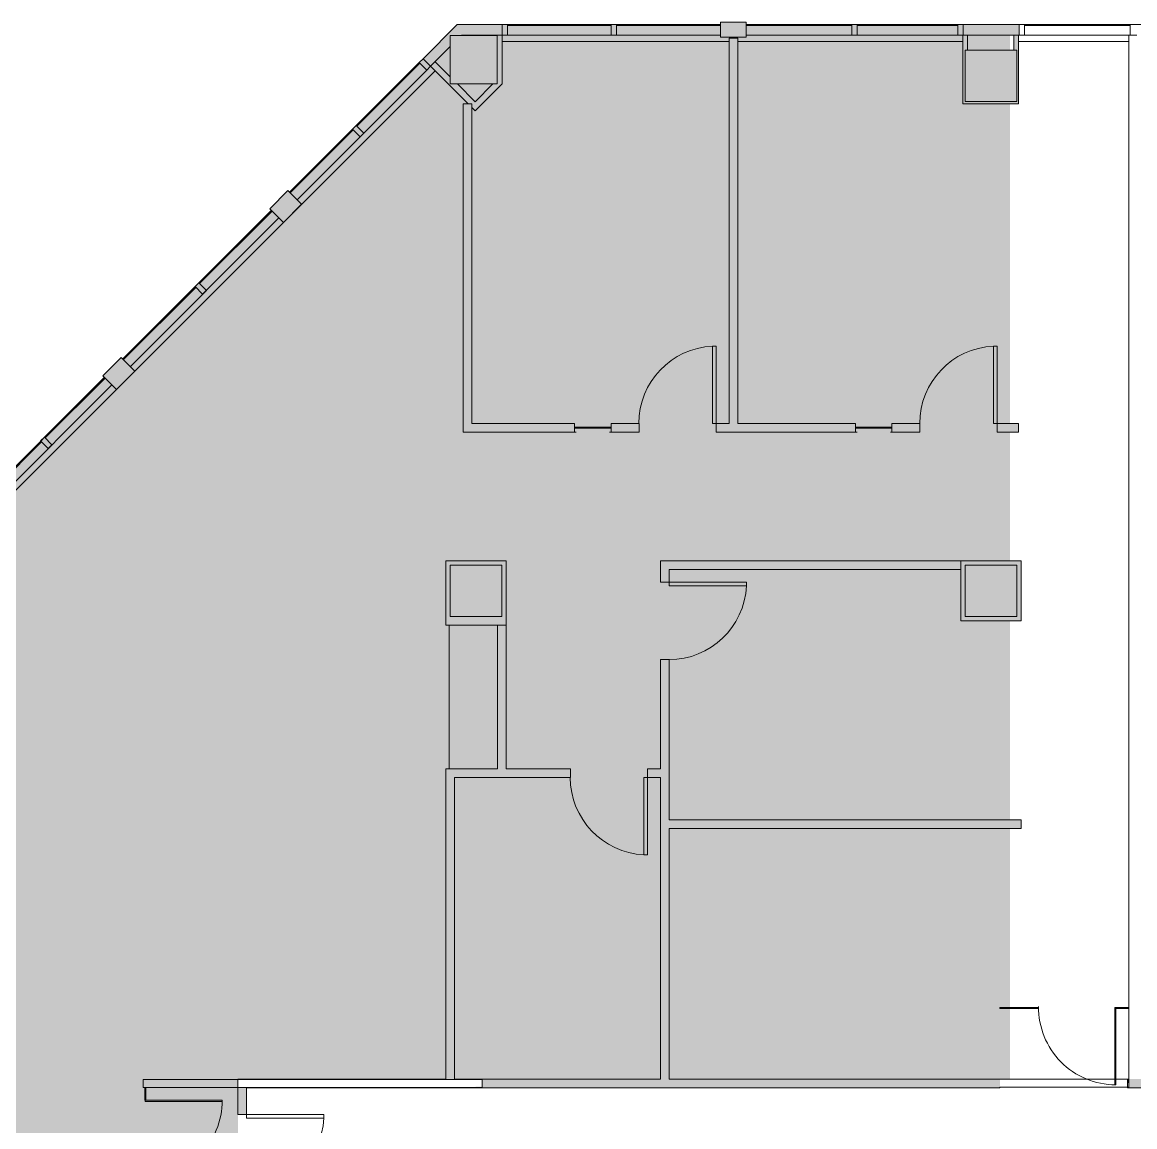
# Model space of a CAD drawing. Header units: inches. Extents: x 41 to 2820, y 110 to 1753.
# Drawn here: x 1072 to 1591, y 1238 to 1753 of the extents above; entities that cross this region are included whole.
import ezdxf

# ---------------------------------------------------------------- set-up
doc = ezdxf.new("R2010")
doc.units = ezdxf.units.IN
doc.header["$MEASUREMENT"] = 0
for name, color, linetype, lineweight in [('820 1st St NE_04_Clean_dwg', 8, 'Continuous', 9), ('A-DETL-GENF', 92, 'Continuous', 9), ('A-DOOR', 31, 'Continuous', 13), ('A-GLAZ', 151, 'Continuous', 13), ('A-GLAZ-CURT', 52, 'Continuous', 9), ('A-WALL', 113, 'Continuous', 13), ('A-WALL-PATT', 111, 'Continuous', 13), ('I-WALL', 2, 'Continuous', 13), ('IRF-COLUMN', 7, 'Continuous', 9), ('IRF-COLUMN-HATCH', 7, 'Continuous', 9), ('IRF-WALL-FULL-HT', 7, 'Continuous', 9), ('IRF-WALL-FULL-HT-HATCH', 7, 'Continuous', 9), ('IRF-WINDOW', 7, 'Continuous', 9), ('Q-CASE', 31, 'Continuous', 9), ('S-COLS', 52, 'Continuous', 13)]:
    doc.layers.add(name, color=color, linetype=linetype, lineweight=lineweight)

# ---------------------------------------------------------------- blocks, each defined once
blk = doc.blocks.new('Single-Flush - 36_ x 96_-2566536-New Construction - Partition Plan')
at = {"layer": 'A-DOOR', "color": 250, "lineweight": 20}
for p, q in [((16.25, -2), (16.25, -38.02)), ((18, -2), (16.25, -2)), ((18, -2), (18, -38.02)), ((18, -38.02), (16.25, -38.02))]:
    blk.add_line(p, q, dxfattribs=at)
at = {"layer": 'A-DOOR', "lineweight": 9}
blk.add_arc((18, -2), 36.07, 180, 267.2188, dxfattribs=at)
blk = doc.blocks.new('storefront - glass swinging - SNGL - GLASS - OFFICE DOORS-2458940-New Construction - Partition Plan')
at = {"layer": 'A-DETL-GENF'}
for p, q in [((18, 0.16), (17.5, 0.16)), ((17.5, 0.16), (17.5, -35.84)), ((18, 0.16), (18, -35.84))]:
    blk.add_line(p, q, dxfattribs=at)
blk.add_arc((18, 0.16), 36, 179.2042, 270, dxfattribs=at)
blk = doc.blocks.new('System Panel - Glazed-2411095-New Construction - Partition Plan')
at = {"layer": 'A-GLAZ-CURT', "color": 250, "lineweight": 20}
for p, q in [((3, 0.25), (-3, 0.25)), ((-3, 0.25), (-3, -0.25)), ((3, -0.25), (3, 0.25)), ((-3, -0.25), (3, -0.25))]:
    blk.add_line(p, q, dxfattribs=at)
blk = doc.blocks.new('System Panel - Glazed-2674102-New Construction - Partition Plan')
at = {"layer": 'A-GLAZ-CURT', "color": 250, "lineweight": 20}
for p, q in [((9, 0.25), (-9, 0.25)), ((-9, 0.25), (-9, -0.25)), ((9, -0.25), (9, 0.25)), ((-9, -0.25), (9, -0.25))]:
    blk.add_line(p, q, dxfattribs=at)
blk = doc.blocks.new('System Panel - Glazed-2610266-New Construction - Partition Plan')
at = {"layer": 'A-GLAZ-CURT', "color": 250, "lineweight": 20}
for p, q in [((3, 0.25), (-3, 0.25)), ((-3, 0.25), (-3, -0.25)), ((3, -0.25), (3, 0.25)), ((-3, -0.25), (3, -0.25))]:
    blk.add_line(p, q, dxfattribs=at)
blk = doc.blocks.new('storefront - glass swinging - SNGL - GLASS - OFFICE DOORS-2610267-New Construction - Partition Plan')
at = {"layer": 'A-DETL-GENF'}
for p, q in [((18, 0.16), (17.5, 0.16)), ((17.5, 0.16), (17.5, -35.84)), ((18, 0.16), (18, -35.84))]:
    blk.add_line(p, q, dxfattribs=at)
blk.add_arc((18, 0.16), 36, 179.2042, 270, dxfattribs=at)
blk = doc.blocks.new('Single-Flush - 36_ x 96_-2566598-New Construction - Partition Plan')
at = {"layer": 'A-DOOR', "color": 250, "lineweight": 20}
for p, q in [((16.25, 2), (16.25, 38.02)), ((18, 38.02), (16.25, 38.02)), ((18, 2), (18, 38.02)), ((18, 2), (16.25, 2))]:
    blk.add_line(p, q, dxfattribs=at)
at = {"layer": 'A-DOOR', "lineweight": 9}
blk.add_arc((18, 2), 36.07, 92.7812, 180, dxfattribs=at)
blk = doc.blocks.new('Fixed Glass at Centerline of Wall - Instance-2575469-New Construction - Partition Plan')
at = {"layer": 'A-GLAZ'}
blk.add_hatch(color=8, dxfattribs=at).paths.add_polyline_path([(7, -0.25), (7, 0.25), (-10, 0.25), (-10, -0.25)], flags=0)
at = {"layer": 'A-GLAZ', "color": 250, "lineweight": 20}
for p, q in [((-10, 0.25), (7, 0.25)), ((7, -0.25), (-10, -0.25)), ((-10, -2), (-9.25, -2)), ((7, -2), (6.25, -2))]:
    blk.add_line(p, q, dxfattribs=at)
blk = doc.blocks.new('Counter Top _No Backsplash_ - Standard Counter Top-2576661-New Construction - Partition Plan')
at = {"layer": 'Q-CASE', "lineweight": 13}
for q in [(-47.26, 0), (19.74, -22.47)]:
    blk.add_line((19.74, 0), q, dxfattribs=at)
blk = doc.blocks.new('Concrete-Square-Column - 24 x 24-2599265-New Construction - Partition Plan')
at = {"layer": 'S-COLS', "lineweight": 9}
blk.add_hatch(color=55, dxfattribs=at).paths.add_polyline_path([(12, -12), (12, 12), (-12, 12), (-12, -12)], flags=0)
at = {"layer": 'S-COLS', "color": 250, "lineweight": 20}
for p, q in [((12, 12), (-12, 12)), ((-12, 12), (-12, -12)), ((12, -12), (12, 12)), ((-12, -12), (12, -12))]:
    blk.add_line(p, q, dxfattribs=at)
blk = doc.blocks.new('820 1st St NE_04_Clean_dwg-2391440-New Construction - Partition Plan')
at = {"layer": 'IRF-COLUMN-HATCH'}
blk.add_hatch(color=256, dxfattribs=at).paths.add_polyline_path([(-117.59, 1724.32), (-105.69, 1724.35), (-105.69, 1746.92), (-127.59, 1746.92), (-127.59, 1724.32), (-121.48, 1724.32)], flags=0)
at = {"layer": 'IRF-WALL-FULL-HT-HATCH'}
for points in [[(6.39, 1746.07), (10.39, 1746.07), (10.39, 1753.07), (-1.61, 1753.07), (-1.61, 1746.07), (2.39, 1746.07)], [(-136.75, 1732.56), (-127.59, 1741.72), (-127.59, 1746.92), (-122.39, 1746.92), (-122.24, 1747.07), (-103.44, 1747.07), (-103.44, 1752.07), (-124.31, 1752.07), (-140.28, 1736.09), (-138.87, 1734.68)], [(111.44, 1747.07), (137.53, 1747.07), (137.53, 1752.07), (111.44, 1752.07)], [(-115.99, 1711.8), (-103.44, 1724.35), (-103.44, 1747.07), (-122.24, 1747.07), (-122.39, 1746.92), (-105.69, 1746.92), (-105.69, 1724.32), (-107.74, 1724.29), (-115.99, 1716.04), (-124.31, 1724.32), (-127.59, 1724.32), (-127.59, 1727.64), (-134.63, 1734.68), (-136.75, 1732.56), (-119.26, 1715.07), (-117.59, 1715.07), (-117.59, 1713.4), (-116.43, 1712.16)], [(111.27, 1715.07), (137.27, 1715.07), (137.27, 1747.07), (135.02, 1747.07), (135.02, 1740.07), (136.41, 1740.07), (136.41, 1716.07), (112.41, 1716.07), (112.41, 1740.07), (113.52, 1740.07), (113.52, 1747.07), (111.27, 1747.07), (111.27, 1716.57)], [(-205.35, 1659.72), (-196.86, 1668.2), (-203.22, 1674.57), (-211.71, 1666.08), (-211, 1665.38)], [(-283.13, 1581.94), (-274.64, 1590.42), (-281.01, 1596.79), (-289.49, 1588.3), (-288.78, 1587.59)]]:
    blk.add_hatch(color=256, dxfattribs=at).paths.add_polyline_path(points, flags=0)
h = blk.add_hatch(color=256, dxfattribs=at)
h.paths.add_polyline_path([(-129.59, 1472.07), (-101.59, 1472.07), (-101.59, 1502.07), (-129.59, 1502.07), (-129.59, 1476.07)], flags=0)
h.paths.add_polyline_path([(-124.31, 1476.07), (-127.59, 1476.07), (-127.59, 1500.07), (-103.59, 1500.07), (-103.59, 1476.07), (-121.48, 1476.07)], flags=0)
h = blk.add_hatch(color=256, dxfattribs=at)
h.paths.add_polyline_path([(110.41, 1474.07), (138.41, 1474.07), (138.41, 1502.07), (110.41, 1502.07), (110.41, 1476.07)], flags=0)
h.paths.add_polyline_path([(136.41, 1476.07), (112.41, 1476.07), (112.41, 1500.07), (136.41, 1500.07), (136.41, 1483.42)], flags=0)
at = {"layer": 'IRF-COLUMN', "flags": 128}
blk.add_lwpolyline([(-127.59, 1724.32), (-105.69, 1724.32), (-105.69, 1746.92), (-127.59, 1746.92)], close=True, dxfattribs=at)
at = {"layer": 'IRF-WALL-FULL-HT'}
for p, q in [((2.39, 1746.07), (6.39, 1746.07)), ((113.52, 1740.07), (113.52, 1747.07)), ((-136.75, 1732.56), (-127.59, 1741.72)), ((-127.59, 1727.64), (-134.63, 1734.68)), ((-101.59, 1472.07), (-101.59, 1502.07)), ((138.41, 1502.07), (110.41, 1502.07))]:
    blk.add_line(p, q, dxfattribs=at)
at = {"layer": 'IRF-WALL-FULL-HT', "flags": 128}
for points in [[(-1.61, 1746.07), (10.39, 1746.07), (10.39, 1753.07), (-1.61, 1753.07)], [(-196.86, 1668.2), (-203.22, 1674.57), (-211.71, 1666.08), (-205.35, 1659.72)], [(-274.64, 1590.42), (-281.01, 1596.79), (-289.49, 1588.3), (-283.13, 1581.94)]]:
    blk.add_lwpolyline(points, close=True, dxfattribs=at)
for points in [[(-103.44, 1752.07), (-124.31, 1752.07), (-140.28, 1736.09), (-119.26, 1715.07)], [(-117.59, 1713.4), (-115.99, 1711.8), (-103.44, 1724.35), (-103.44, 1752.07)], [(135.02, 1740.07), (135.02, 1747.07), (137.27, 1747.07), (137.53, 1747.07), (137.53, 1752.07), (111.44, 1752.07), (111.44, 1747.07)], [(-103.44, 1747.07), (-122.24, 1747.07), (-122.39, 1746.92)], [(135.02, 1747.07), (111.27, 1747.07), (111.27, 1715.07), (137.27, 1715.07), (137.27, 1747.07)], [(-107.72, 1724.32), (-115.99, 1716.04), (-124.26, 1724.32)], [(-101.59, 1502.07), (-129.59, 1502.07), (-129.59, 1472.07), (-128.06, 1472.07)], [(110.41, 1498.07), (110.41, 1474.07), (138.41, 1474.07), (138.41, 1502.07)]]:
    blk.add_lwpolyline(points, dxfattribs=at)
at = {"layer": 'IRF-WINDOW'}
for p, q in [((-100.94, 1751.57), (-52.53, 1751.57)), ((-1.61, 1752.07), (-50.03, 1752.07)), ((-50.03, 1751.57), (-1.61, 1751.57)), ((59.58, 1752.07), (10.39, 1752.07)), ((10.39, 1751.57), (59.58, 1751.57)), ((62.08, 1751.57), (108.94, 1751.57)), ((140.03, 1751.57), (189.28, 1751.57)), ((2.39, 1744.07), (-103.44, 1744.07)), ((-1.61, 1747.07), (-50.03, 1747.07)), ((111.27, 1744.07), (6.39, 1744.07)), ((137.27, 1744.07), (188.59, 1744.07)), ((140.03, 1747.07), (188.59, 1747.07)), ((-171.05, 1704.62), (-141.7, 1733.97)), ((-352.42, 1512.64), (-134.63, 1730.44)), ((-202.16, 1673.51), (-172.81, 1702.86)), ((-280.3, 1596.08), (-211, 1665.38)), ((-244.41, 1631.26), (-210.65, 1665.02)), ((-276.76, 1592.54), (-207.47, 1661.84)), ((-279.94, 1595.73), (-246.18, 1629.49)), ((-316.36, 1559.31), (-288.43, 1587.24)), ((-342.88, 1526.43), (-285.25, 1584.06)), ((-346.06, 1529.61), (-318.13, 1557.54))]:
    blk.add_line(p, q, dxfattribs=at)
at = {"layer": 'IRF-WINDOW', "flags": 128}
for points in [[(-100.94, 1752.07), (-103.44, 1752.07), (-103.44, 1747.07), (-100.94, 1747.07), (-52.53, 1747.07), (-50.03, 1747.07), (-50.03, 1752.07), (-52.53, 1752.07), (-52.53, 1747.07)], [(-52.53, 1752.07), (-100.94, 1752.07), (-100.94, 1747.07)], [(62.08, 1752.07), (59.58, 1752.07), (59.58, 1747.07), (10.39, 1747.07)], [(108.94, 1747.07), (111.44, 1747.07), (111.44, 1752.07), (108.94, 1752.07), (108.94, 1747.07), (62.08, 1747.07), (59.58, 1747.07)], [(108.94, 1752.07), (62.08, 1752.07), (62.08, 1747.07)], [(140.03, 1752.07), (137.53, 1752.07), (137.53, 1747.07), (140.03, 1747.07), (140.03, 1752.07), (189.28, 1752.07)], [(189.28, 1747.07), (189.28, 1752.07), (191.78, 1752.07), (245.78, 1752.07), (297.19, 1752.07)], [(-138.52, 1730.79), (-136.75, 1732.56), (-140.28, 1736.09), (-142.05, 1734.33), (-202.52, 1673.86)], [(-198.98, 1670.33), (-138.52, 1730.79), (-142.05, 1734.33)], [(-346.41, 1529.97), (-348.18, 1528.2), (-344.65, 1524.66), (-342.88, 1526.43), (-346.41, 1529.97), (-288.78, 1587.59)]]:
    blk.add_lwpolyline(points, dxfattribs=at)
for points in [[(-171.4, 1704.98), (-173.17, 1703.21), (-169.63, 1699.67), (-167.87, 1701.44)], [(-244.77, 1631.61), (-246.53, 1629.84), (-243, 1626.31), (-241.23, 1628.08)], [(-316.71, 1559.66), (-318.48, 1557.9), (-314.95, 1554.36), (-313.18, 1556.13)]]:
    blk.add_lwpolyline(points, close=True, dxfattribs=at)

msp = doc.modelspace()

# ---------------------------------------------------------------- hatches: boundary and pattern name
at = {"layer": 'A-DETL-GENF'}
h = msp.add_hatch(color=9, dxfattribs=at)
h.paths.add_polyline_path([(1003.29, 111.26), (1030.62, 111.26), (1030.62, 149.72), (1041.75, 149.72), (1041.75, 514.07), (1027.75, 514.07), (1027.75, 546.01), (1041.75, 546.01), (1041.75, 695.99), (1329.75, 695.99), (1329.75, 756.49), (1208.75, 756.49), (1208.75, 764.49), (1184.75, 764.49), (1184.75, 756.49), (1166.3, 756.49), (1166.3, 776.24), (1199.8, 776.24), (1199.8, 865.24), (1172.8, 865.24), (1172.8, 1018.19), (1057.75, 1018.19), (1057.75, 994.07), (1029.75, 994.07), (1029.75, 1018.19), (817.75, 1018.19), (817.75, 994.07), (793.62, 994.07), (793.62, 782.07), (817.75, 782.07), (817.75, 754.07), (336.5, 754.07), (336.5, 755.32), (304.75, 755.32), (304.75, 755.07), (300.02, 755.07), (300.02, 540.51), (327.23, 540.51), (342.96, 524.78), (316.75, 498.57), (314.7, 500.62), (314.7, 458.62), (501.2, 272.12), (538.2, 272.12), (534.92, 275.4), (563.63, 304.11), (577.51, 290.23), (577.51, 258.66), (551.66, 258.66), (551.8, 258.52), (790.78, 258.52), (790.78, 300.82), (817, 300.82), (817, 259.53), (806.39, 248.93), (944.06, 111.26), (1000.65, 111.26)], flags=0)
h.paths.add_polyline_path([(806.39, 256), (812, 261.6), (812, 276.07), (795.78, 276.07), (795.78, 263.52), (798.87, 263.52), (804.26, 258.13)], flags=0)
h.paths.add_polyline_path([(551.75, 265.64), (551.75, 285.15), (541.99, 275.4), (550.93, 266.46)], flags=0)
h.paths.add_polyline_path([(563.63, 286.82), (573.85, 286.82), (563.63, 297.04), (553.41, 286.82), (555.65, 286.82)], flags=0)
h.paths.add_polyline_path([(316.75, 505.64), (327.17, 516.07), (306.32, 516.07), (314.98, 507.41)], flags=0)
h.paths.add_polyline_path([(577.51, 514.07), (549.75, 514.07), (549.75, 542.07), (577.75, 542.07), (577.75, 514.07)], flags=0)
h.paths.add_polyline_path([(796.8, 516.07), (787.75, 516.07), (787.75, 546.07), (851.75, 546.07), (851.75, 516.07), (814.75, 516.07)], flags=0)
h.paths.add_polyline_path([(327.75, 516.64), (335.89, 524.78), (327.75, 532.92), (327.75, 522.05)], flags=0)
h.paths.add_polyline_path([(831.56, 519.07), (848.75, 519.07), (848.75, 543.07), (790.75, 543.07), (790.75, 519.07), (794.53, 519.07), (794.53, 540.07), (815.75, 540.07), (815.75, 519.07), (824.75, 519.07)], flags=0)
h.paths.add_polyline_path([(1029.75, 754.07), (1029.75, 782.07), (1057.75, 782.07), (1057.75, 754.07), (1031.75, 754.07)], flags=0)
h.paths.add_polyline_path([(2087.15, 755.49), (2099.75, 755.49), (2099.75, 764.49), (2075.75, 764.49), (2075.75, 755.49), (2085.82, 755.49)], flags=0)
h.paths.add_polyline_path([(2057.75, 755.49), (2057.75, 763.49), (2071.75, 763.49), (2071.75, 768.49), (2104.75, 768.49), (2104.75, 965.49), (2019.75, 965.49), (2019.75, 763.49), (2021.75, 763.49), (2021.75, 755.49)], flags=0)
h.paths.add_polyline_path([(1993.5, 755.49), (2005.75, 755.49), (2005.75, 760.49), (2011.75, 760.49), (2011.75, 947.23), (1991.75, 947.23), (1991.75, 971.23), (2011.75, 971.23), (2011.75, 1012.49), (1821.75, 1012.49), (1821.75, 816.07), (1963.75, 816.07), (1963.75, 760.49), (1969.75, 760.49), (1969.75, 755.49), (1989.75, 755.49)], flags=0)
h.paths.add_polyline_path([(1895.75, 755.49), (1895.75, 760.49), (1958.75, 760.49), (1958.75, 811.07), (1821.75, 811.07), (1821.75, 760.49), (1859.75, 760.49), (1859.75, 755.49)], flags=0)
h.paths.add_polyline_path([(1431.8, 756.49), (1431.8, 762.49), (1434.8, 762.49), (1434.8, 780.49), (1463, 780.49), (1463, 874.6), (1374.8, 874.6), (1374.8, 898.6), (1346.8, 898.6), (1346.8, 924.6), (1230.8, 924.6), (1230.8, 892.6), (1214.75, 892.6), (1214.75, 783.49), (1253.75, 783.49), (1253.75, 775.49), (1379.75, 775.49), (1379.75, 837.07), (1385.75, 837.07), (1385.75, 762.49), (1395.8, 762.49), (1395.8, 756.49)], flags=0)
h.paths.add_polyline_path([(1440.8, 756.49), (1463, 756.49), (1463, 774.49), (1440.8, 774.49), (1440.8, 762.49)], flags=0)
h.paths.add_polyline_path([(311.75, 757.57), (311.75, 778.92), (304.75, 778.92), (304.75, 757.57)], flags=0)
h.paths.add_polyline_path([(577.75, 757.82), (789.75, 757.82), (789.75, 782.07), (789.87, 782.07), (789.87, 926.07), (553.75, 926.07), (553.75, 920.07), (549.75, 920.07), (549.75, 936.07), (553.75, 936.07), (553.75, 930.07), (789.87, 930.07), (789.87, 994.07), (789.75, 994.07), (789.75, 1018.07), (577.75, 1018.07), (577.75, 994.07), (553.75, 994.07), (553.75, 972.07), (549.75, 972.07), (549.75, 1184.49), (573.75, 1184.49), (573.75, 1190.49), (577.75, 1190.49), (577.75, 1184.49), (597.75, 1184.49), (597.75, 1182.74), (614.75, 1182.74), (614.75, 1184.49), (627.75, 1184.49), (627.75, 1180.49), (614.75, 1180.49), (614.75, 1182.24), (597.75, 1182.24), (597.75, 1180.49), (553.75, 1180.49), (553.75, 1022.07), (669.75, 1022.07), (669.75, 1180.49), (663.75, 1180.49), (663.75, 1184.49), (679.75, 1184.49), (679.75, 1180.49), (673.75, 1180.49), (673.75, 1022.07), (789.75, 1022.07), (789.75, 1180.49), (745.75, 1180.49), (745.75, 1182.24), (728.75, 1182.24), (728.75, 1180.49), (715.75, 1180.49), (715.75, 1184.49), (728.75, 1184.49), (728.75, 1182.74), (745.75, 1182.74), (745.75, 1184.49), (799.75, 1184.49), (799.75, 1180.49), (793.75, 1180.49), (793.75, 1022.07), (817.75, 1022.07), (817.75, 1021.94), (921.75, 1021.94), (921.75, 1180.49), (865.75, 1180.49), (865.75, 1182.24), (848.75, 1182.24), (848.75, 1180.49), (835.75, 1180.49), (835.75, 1184.49), (848.75, 1184.49), (848.75, 1182.74), (865.75, 1182.74), (865.75, 1184.49), (981.75, 1184.49), (981.75, 1182.74), (998.75, 1182.74), (998.75, 1184.49), (1011.75, 1184.49), (1011.75, 1180.49), (998.75, 1180.49), (998.75, 1182.24), (981.75, 1182.24), (981.75, 1180.49), (925.75, 1180.49), (925.75, 1021.94), (1029.75, 1021.94), (1029.75, 1022.07), (1053.75, 1022.07), (1053.75, 1180.49), (1047.75, 1180.49), (1047.75, 1184.49), (1063.75, 1184.49), (1063.75, 1180.49), (1057.75, 1180.49), (1057.75, 1021.94), (1172.8, 1021.94), (1172.8, 1180.49), (1129.75, 1180.49), (1129.75, 1182.24), (1112.75, 1182.24), (1112.75, 1180.49), (1099.75, 1180.49), (1099.75, 1184.49), (1112.75, 1184.49), (1112.75, 1182.74), (1129.75, 1182.74), (1129.75, 1184.49), (1172.8, 1184.49), (1172.83, 1260.49), (1269.75, 1260.49), (1269.75, 1405.07), (1293.75, 1405.07), (1293.75, 1472.07), (1269.75, 1472.07), (1269.75, 1502.07), (1297.75, 1502.07), (1297.75, 1405.07), (1327.75, 1405.07), (1327.75, 1401.07), (1273.75, 1401.07), (1273.75, 1260.49), (1369.75, 1260.49), (1369.75, 1401.07), (1363.75, 1401.07), (1363.75, 1405.07), (1369.75, 1405.07), (1369.75, 1456.07), (1373.75, 1456.07), (1373.75, 1381.28), (1532.6, 1381.28), (1532.6, 1474.07), (1509.75, 1474.07), (1509.75, 1498.07), (1373.75, 1498.07), (1373.75, 1492.07), (1369.75, 1492.07), (1369.75, 1502.07), (1532.6, 1502.07), (1532.6, 1562.07), (1526.6, 1562.07), (1526.6, 1566.07), (1532.6, 1566.07), (1532.6, 1715.07), (1510.6, 1715.07), (1510.6, 1747.07), (1510.77, 1747.07), (1510.77, 1752.07), (1409.72, 1752.07), (1409.72, 1746.07), (1397.72, 1746.07), (1397.72, 1752.07), (1295.89, 1752.07), (1295.86, 1724.32), (1283.35, 1711.8), (1282.91, 1712.16), (1281.75, 1713.4), (1281.75, 1566.07), (1329.72, 1566.07), (1329.72, 1564.32), (1346.72, 1564.32), (1346.72, 1566.07), (1359.72, 1566.07), (1359.72, 1562.07), (1346.72, 1562.07), (1346.72, 1563.82), (1329.72, 1563.82), (1329.72, 1562.07), (1277.75, 1562.07), (1277.75, 1715.07), (1280.08, 1715.07), (1259.05, 1736.09), (1196.82, 1673.86), (1202.48, 1668.2), (1193.99, 1659.72), (1188.33, 1665.38), (1119.04, 1596.08), (1124.69, 1590.42), (1116.21, 1581.94), (1110.55, 1587.59), (1051.16, 1528.2), (1054.69, 1524.66), (1044.79, 1514.76), (1062.8, 1496.75), (1062.8, 1473.07), (1029.77, 1473.07), (1029.77, 1260.49), (1057.75, 1260.49), (1057.75, 1232.49), (1025.77, 1232.49), (1025.77, 1311.07), (988.75, 1311.07), (988.75, 1312.82), (971.75, 1312.82), (971.75, 1311.07), (958.75, 1311.07), (958.75, 1315.07), (971.75, 1315.07), (971.75, 1313.32), (988.75, 1313.32), (988.75, 1315.07), (1025.77, 1315.07), (1025.77, 1507.07), (1012.75, 1507.07), (1012.75, 1511.57), (920.75, 1511.57), (920.75, 1504.07), (916.75, 1504.07), (916.75, 1315.07), (922.75, 1315.07), (922.75, 1311.07), (877.6, 1311.07), (877.6, 1312.82), (860.6, 1312.82), (860.6, 1311.07), (847.6, 1311.07), (847.6, 1315.07), (860.6, 1315.07), (860.6, 1313.32), (877.6, 1313.32), (877.6, 1315.07), (912.75, 1315.07), (912.75, 1504.07), (908.75, 1504.07), (908.75, 1511.57), (816.75, 1511.57), (816.75, 1507.07), (816.6, 1507.07), (816.6, 1475.07), (805.6, 1475.07), (805.6, 1315.07), (811.6, 1315.07), (811.6, 1311.07), (795.6, 1311.07), (795.6, 1315.07), (801.6, 1315.07), (801.6, 1475.07), (790.6, 1475.07), (790.6, 1507.07), (790.66, 1507.07), (790.66, 1511.57), (689.7, 1511.57), (689.7, 1504.07), (686, 1504.07), (686, 1315.07), (729.6, 1315.07), (729.6, 1313.32), (746.6, 1313.32), (746.6, 1315.07), (759.6, 1315.07), (759.6, 1311.07), (746.6, 1311.07), (746.6, 1312.82), (729.6, 1312.82), (729.6, 1311.07), (676, 1311.07), (676, 1315.07), (682, 1315.07), (682, 1504.07), (677.7, 1504.07), (677.7, 1511.57), (577.39, 1511.57), (577.39, 1482.07), (551.96, 1482.07), (551.96, 1315.07), (610, 1315.07), (610, 1313.32), (627, 1313.32), (627, 1315.07), (640, 1315.07), (640, 1311.07), (627, 1311.07), (627, 1312.82), (610, 1312.82), (610, 1311.07), (577.75, 1311.07), (577.75, 1226.49), (573.75, 1226.49), (573.75, 1234.07), (549.75, 1234.07), (549.75, 1258.07), (541.96, 1258.07), (541.96, 1262.07), (547.96, 1262.07), (547.96, 1482.07), (535.92, 1494.1), (468.04, 1426.22), (473.88, 1420.38), (465.39, 1411.9), (459.56, 1417.73), (392.38, 1350.56), (398.22, 1344.72), (389.73, 1336.24), (383.9, 1342.07), (316.72, 1274.9), (320.26, 1271.36), (321.01, 1272.12), (331.06, 1262.07), (505.96, 1262.07), (505.96, 1258.07), (489.75, 1258.07), (489.75, 1202.12), (488, 1202.12), (488, 1185.12), (489.75, 1185.12), (489.75, 1172.12), (485.75, 1172.12), (485.75, 1185.12), (487.5, 1185.12), (487.5, 1202.12), (485.75, 1202.12), (485.75, 1258.07), (333.75, 1258.07), (333.75, 1235.07), (300.02, 1235.07), (300.02, 1134.3), (307.75, 1134.3), (307.75, 1130.12), (485.75, 1130.12), (485.75, 1136.12), (489.75, 1136.12), (489.75, 1082.12), (488, 1082.12), (488, 1065.12), (489.75, 1065.12), (489.75, 1052.07), (485.75, 1052.07), (485.75, 1065.12), (487.5, 1065.12), (487.5, 1082.12), (485.75, 1082.12), (485.75, 1126.12), (307.75, 1126.12), (307.75, 1122.3), (300.02, 1122.3), (300.02, 1021.17), (337.25, 1021.17), (337.25, 1010.07), (485.75, 1010.07), (485.75, 1016.07), (489.75, 1016.07), (489.75, 1000.07), (485.75, 1000.07), (485.75, 1006.07), (337.25, 1006.07), (337.25, 995.07), (300.02, 995.07), (300.02, 890.12), (485.75, 890.12), (485.75, 934.12), (487.5, 934.12), (487.5, 951.12), (485.75, 951.12), (485.75, 964.07), (489.75, 964.07), (489.75, 951.12), (488, 951.12), (488, 934.12), (489.75, 934.12), (489.75, 880.12), (485.75, 880.12), (485.75, 886.12), (300.02, 886.12), (300.02, 781.17), (337.25, 781.17), (337.25, 757.82), (485.75, 757.82), (485.75, 814.12), (487.5, 814.12), (487.5, 831.12), (485.75, 831.12), (485.75, 844.12), (489.75, 844.12), (489.75, 831.12), (488, 831.12), (488, 814.12), (489.75, 814.12), (489.75, 798.07), (507.75, 798.07), (507.75, 794.07), (489.75, 794.07), (489.75, 757.82), (549.75, 757.82), (549.75, 794.07), (543.75, 794.07), (543.75, 798.07), (549.75, 798.07), (549.75, 854.07), (551.5, 854.07), (551.5, 871.07), (549.75, 871.07), (549.75, 884.07), (553.75, 884.07), (553.75, 871.07), (552, 871.07), (552, 854.07), (553.75, 854.07), (553.75, 782.07), (577.75, 782.07), (577.75, 780.07)], flags=0)
h.paths.add_polyline_path([(1170.3, 761.49), (1180.75, 761.49), (1180.75, 768.49), (1208.75, 768.49), (1208.75, 865.24), (1203.8, 865.24), (1203.8, 772.24), (1170.3, 772.24), (1170.3, 762.49)], flags=0)
h.paths.add_polyline_path([(1277.85, 762.49), (1379.75, 762.49), (1379.75, 769.49), (1247.75, 769.49), (1247.75, 777.49), (1214.75, 777.49), (1214.75, 762.49), (1253.75, 762.49)], flags=0)
h.paths.add_polyline_path([(1471, 763.49), (1562.75, 763.49), (1562.75, 794.07), (1570.75, 794.07), (1570.75, 846.07), (1562.75, 846.07), (1562.75, 868.07), (1471, 868.07)], flags=0)
h.paths.add_polyline_path([(1722.75, 763.49), (1813.75, 763.49), (1813.75, 868.07), (1722.75, 868.07), (1722.75, 846.07), (1714.75, 846.07), (1714.75, 794.07), (1722.75, 794.07)], flags=0)
h.paths.add_polyline_path([(1208.75, 871.24), (1208.75, 898.6), (1224.8, 898.6), (1224.8, 903.6), (1178.8, 903.6), (1178.8, 871.24)], flags=0)
h.paths.add_polyline_path([(1813.75, 876.07), (1813.75, 971.99), (1722.75, 971.99), (1722.75, 947.36), (1714.75, 947.36), (1714.75, 895.36), (1722.75, 895.36), (1722.75, 876.07)], flags=0)
h.paths.add_polyline_path([(1474, 876.07), (1562.75, 876.07), (1562.75, 895.36), (1570.75, 895.36), (1570.75, 947.36), (1562.75, 947.36), (1562.75, 974.07), (1474, 974.07), (1474, 880.6)], flags=0)
h.paths.add_polyline_path([(1397.72, 880.6), (1466, 880.6), (1466, 1130.49), (1319, 1130.49), (1319, 1190.49), (1315.9, 1190.49), (1315.9, 1196.49), (1279.9, 1196.49), (1279.9, 1190.49), (1276.8, 1190.49), (1276.8, 940.6), (1380.8, 940.6), (1380.8, 880.6), (1395.8, 880.6)], flags=0)
h.paths.add_polyline_path([(1374.8, 904.6), (1374.8, 934.6), (1230.8, 934.6), (1230.8, 930.6), (1352.8, 930.6), (1352.8, 904.6), (1372.75, 904.6)], flags=0)
h.paths.add_polyline_path([(1180.8, 911.6), (1224.8, 911.6), (1224.8, 940.6), (1268.8, 940.6), (1268.8, 978.07), (1178.8, 978.07), (1178.8, 911.6)], flags=0)
h.paths.add_polyline_path([(2016.75, 973.49), (2106.75, 973.49), (2106.75, 1051.49), (2058.75, 1051.49), (2058.75, 1012.49), (2016.75, 1012.49)], flags=0)
h.paths.add_polyline_path([(1722.75, 979.99), (1813.75, 979.99), (1813.75, 1080.07), (1722.75, 1080.07), (1722.75, 1055.36), (1714.75, 1055.36), (1714.75, 1003.36), (1722.75, 1003.36)], flags=0)
h.paths.add_polyline_path([(1474, 982.07), (1562.75, 982.07), (1562.75, 1003.36), (1570.75, 1003.36), (1570.75, 1055.36), (1562.75, 1055.36), (1562.75, 1080.07), (1474, 1080.07), (1474, 1019.87)], flags=0)
h.paths.add_polyline_path([(1180.8, 986.07), (1268.8, 986.07), (1268.8, 1190.49), (1265.8, 1190.49), (1265.8, 1196.49), (1229.8, 1196.49), (1229.8, 1190.49), (1207.8, 1190.49), (1207.8, 1184.49), (1188.3, 1184.49), (1188.3, 1150.99), (1180.8, 1150.99), (1180.8, 1017.93)], flags=0)
h.paths.add_polyline_path([(311.75, 1000.07), (311.75, 1018.92), (304.75, 1018.92), (304.75, 1000.07)], flags=0)
h.paths.add_polyline_path([(1990, 1018.49), (2052.75, 1018.49), (2052.75, 1022.24), (1990, 1022.24), (1990, 1046.24), (1970.25, 1046.24), (1970.25, 1022.24), (1842.25, 1022.24), (1842.25, 1046.24), (1821.75, 1046.24), (1821.75, 1018.49), (1970.25, 1018.49)], flags=0)
h.paths.add_polyline_path([(2052.75, 1027.24), (2052.75, 1175.99), (1930.25, 1175.99), (1930.25, 1107.99), (1863.75, 1107.99), (1863.75, 1112.99), (1884.75, 1112.99), (1884.75, 1118.99), (1889.75, 1118.99), (1889.75, 1112.99), (1925.25, 1112.99), (1925.25, 1175.49), (1889.75, 1175.49), (1889.75, 1142.99), (1884.75, 1142.99), (1884.75, 1190.49), (1880.75, 1190.49), (1880.75, 1196.49), (1844.75, 1196.49), (1844.75, 1190.49), (1821.75, 1190.49), (1821.75, 1112.99), (1827.75, 1112.99), (1827.75, 1107.99), (1821.75, 1107.99), (1821.75, 1051.24), (1847.25, 1051.24), (1847.25, 1027.24), (1965.25, 1027.24), (1965.25, 1051.24), (1995, 1051.24), (1995, 1027.24), (2019.75, 1027.24)], flags=0)
h.paths.add_polyline_path([(2058.75, 1057.49), (2106.75, 1057.49), (2106.75, 1074.49), (2058.75, 1074.49)], flags=0)
h.paths.add_polyline_path([(1807.18, 1088.07), (1813.75, 1088.07), (1813.75, 1188.49), (1722.75, 1188.49), (1722.75, 1156.26), (1714.75, 1156.26), (1714.75, 1104.26), (1722.75, 1104.26), (1722.75, 1088.07)], flags=0)
h.paths.add_polyline_path([(1474, 1088.07), (1562.75, 1088.07), (1562.75, 1104.26), (1570.75, 1104.26), (1570.75, 1156.26), (1562.75, 1156.26), (1562.75, 1188.49), (1474, 1188.49)], flags=0)
h.paths.add_polyline_path([(1448, 1136.49), (1448, 1190.49), (1430, 1190.49), (1430, 1196.49), (1394, 1196.49), (1394, 1190.49), (1325, 1190.49), (1325, 1136.49), (1373.75, 1136.49)], flags=0)
h.paths.add_polyline_path([(1466, 1136.49), (1466, 1190.49), (1454, 1190.49), (1454, 1136.49)], flags=0)
h.paths.add_polyline_path([(1180.8, 1155.99), (1183.3, 1155.99), (1183.3, 1184.49), (1180.8, 1184.49), (1180.8, 1158.49)], flags=0)
h.paths.add_polyline_path([(2010.97, 1180.99), (2052.75, 1180.99), (2052.75, 1190.49), (1923.75, 1190.49), (1923.75, 1181.49), (1925.25, 1181.49), (1925.25, 1180.99)], flags=0)
h.paths.add_polyline_path([(1917.75, 1181.49), (1917.75, 1196.49), (1890.75, 1196.49), (1890.75, 1181.49), (1910.18, 1181.49)], flags=0)
h.paths.add_polyline_path([(2061.75, 1182.49), (2079.75, 1182.49), (2079.75, 1196.49), (2061.75, 1196.49), (2061.75, 1192.49), (2058.75, 1192.49), (2058.75, 1182.49)], flags=0)
h.paths.add_polyline_path([(1203.8, 1188.49), (1203.8, 1196.49), (1185.8, 1196.49), (1185.8, 1188.49), (1188.3, 1188.49)], flags=0)
h.paths.add_polyline_path([(789.75, 1234.07), (789.75, 1262.07), (846.75, 1262.07), (846.75, 1234.07), (789.87, 1234.07)], flags=0)
h.paths.add_polyline_path([(835.75, 1237.07), (843.75, 1237.07), (843.75, 1259.07), (817.75, 1259.07), (817.75, 1237.07)], flags=0)
h.paths.add_polyline_path([(1527.93, 1260.49), (1532.6, 1260.49), (1532.6, 1377.28), (1373.75, 1377.28), (1373.75, 1260.49), (1524.18, 1260.49)], flags=0)
h.paths.add_polyline_path([(573.75, 1262.07), (573.75, 1311.07), (551.96, 1311.07), (551.96, 1262.07)], flags=0)
h.paths.add_polyline_path([(1031.05, 1477.07), (1032.85, 1477.07), (1032.85, 1500.07), (1053.83, 1500.07), (1041.96, 1511.93), (1037.09, 1507.07), (1031.05, 1507.07), (1031.05, 1477.29)], flags=0)
h.paths.add_polyline_path([(1054.35, 1477.07), (1054.75, 1477.07), (1054.75, 1499.15), (1054.35, 1499.55), (1054.35, 1481.52)], flags=0)
h.paths.add_polyline_path([(1057.75, 1477.07), (1058.8, 1477.07), (1058.8, 1495.09), (1057.75, 1496.15), (1057.75, 1478.12)], flags=0)
h.paths.add_polyline_path([(792.85, 1500.07), (814.35, 1500.07), (814.35, 1507.07), (792.85, 1507.07)], flags=0)
h.paths.add_polyline_path([(1477.6, 1562.07), (1477.6, 1563.82), (1460.6, 1563.82), (1460.6, 1562.07), (1395.72, 1562.07), (1395.72, 1566.07), (1401.72, 1566.07), (1401.72, 1745.57), (1405.72, 1745.57), (1405.72, 1566.07), (1460.6, 1566.07), (1460.6, 1564.32), (1477.6, 1564.32), (1477.6, 1566.07), (1490.6, 1566.07), (1490.6, 1562.07)], flags=0)
h.paths.add_polyline_path([(1283.35, 1716.04), (1291.62, 1724.32), (1275.07, 1724.32), (1281.75, 1717.64)], flags=0)
h.paths.add_polyline_path([(1271.75, 1727.64), (1271.75, 1741.72), (1264.71, 1734.68), (1270.26, 1729.13)], flags=0)
h.paths.add_polyline_path([(1532.4, 1740.07), (1532.6, 1740.07), (1532.6, 1747.07), (1512.85, 1747.07), (1512.85, 1740.07), (1524.18, 1740.07)], flags=0)
at = {"layer": 'A-WALL-PATT'}
for points in [[(1405.72, 1566.07), (1405.72, 1745.57), (1401.72, 1745.57), (1401.72, 1566.07)], [(1277.85, 1562.07), (1281.75, 1562.07), (1281.75, 1715.07), (1277.75, 1715.07), (1277.75, 1562.07)], [(1373.75, 1498.07), (1509.75, 1498.07), (1509.75, 1502.07), (1369.75, 1502.07), (1369.75, 1498.07)], [(1297.75, 1405.07), (1297.75, 1472.07), (1293.75, 1472.07), (1293.75, 1405.07), (1295.75, 1405.07)], [(1273.75, 1260.49), (1273.75, 1405.07), (1269.75, 1405.07), (1269.75, 1260.49)], [(1537.75, 1377.28), (1537.75, 1381.28), (1373.75, 1381.28), (1373.75, 1377.28)], [(1273.75, 1256.49), (1527.93, 1256.49), (1527.93, 1260.49), (1273.75, 1260.49), (1273.75, 1260.37), (1286.68, 1260.37), (1286.68, 1257.01), (1276.75, 1256.62), (1273.75, 1256.62)], [(1832.25, 1256.49), (2013.75, 1256.49), (2013.75, 1260.49), (1587.93, 1260.49), (1587.93, 1256.49)]]:
    msp.add_hatch(color=8, dxfattribs=at).paths.add_polyline_path(points, flags=0)
h = msp.add_hatch(color=8, dxfattribs=at)
h.paths.add_polyline_path([(1401.72, 1562.07), (1460.6, 1562.07), (1460.6, 1566.07), (1395.72, 1566.07), (1395.72, 1562.07)], flags=0)
h.paths.add_polyline_path([(1490.6, 1562.07), (1490.6, 1566.07), (1477.6, 1566.07), (1477.6, 1562.07)], flags=0)
h.paths.add_polyline_path([(1535.75, 1562.07), (1536.6, 1562.07), (1536.6, 1566.07), (1526.6, 1566.07), (1526.6, 1562.07)], flags=0)
h.paths.add_polyline_path([(1329.72, 1562.07), (1329.72, 1566.07), (1281.75, 1566.07), (1281.75, 1562.07), (1295.75, 1562.07)], flags=0)
h.paths.add_polyline_path([(1346.72, 1562.07), (1359.72, 1562.07), (1359.72, 1566.07), (1346.72, 1566.07)], flags=0)
h = msp.add_hatch(color=8, dxfattribs=at)
h.paths.add_polyline_path([(1373.75, 1260.49), (1373.75, 1456.07), (1369.75, 1456.07), (1369.75, 1260.49)], flags=0)
h.paths.add_polyline_path([(1373.75, 1492.07), (1373.75, 1498.07), (1369.75, 1498.07), (1369.75, 1492.07)], flags=0)
h = msp.add_hatch(color=8, dxfattribs=at)
h.paths.add_polyline_path([(1369.75, 1401.07), (1369.75, 1405.07), (1363.75, 1405.07), (1363.75, 1401.07), (1369.43, 1401.07)], flags=0)
h.paths.add_polyline_path([(1327.75, 1401.07), (1327.75, 1405.07), (1273.75, 1405.07), (1273.75, 1401.07), (1297.75, 1401.07)], flags=0)
h = msp.add_hatch(color=8, dxfattribs=at)
h.paths.add_polyline_path([(1176.8, 1256.49), (1273.75, 1256.49), (1273.75, 1256.62), (1172.8, 1256.62), (1172.8, 1256.49)], flags=0)
h.paths.add_polyline_path([(1172.8, 1260.37), (1273.75, 1260.37), (1273.75, 1260.49), (1172.8, 1260.49)], flags=0)
h = msp.add_hatch(color=8, dxfattribs=at)
h.paths.add_polyline_path([(1587.93, 1256.74), (1587.93, 1260.49), (1587.43, 1260.49)], flags=0)
h.paths.add_polyline_path([(1587.68, 1256.49), (1587.93, 1256.49), (1587.93, 1256.74), (1587.43, 1256.74), (1587.43, 1256.49)], flags=0)
h = msp.add_hatch(color=8, dxfattribs=at)
h.paths.add_polyline_path([(1176.8, 1196.49), (1176.8, 1208.07), (1172.8, 1208.07), (1172.8, 1196.49)], flags=0)
h.paths.add_polyline_path([(1176.8, 1244.07), (1176.8, 1256.49), (1172.8, 1256.49), (1172.8, 1244.07)], flags=0)

# ---------------------------------------------------------------- linework, layer by layer
at = {"layer": 'A-WALL', "color": 250, "lineweight": 20}
for p, q in [((1401.72, 1745.57), (1401.72, 1566.07)), ((1405.72, 1745.57), (1401.72, 1745.57)), ((1405.72, 1566.07), (1405.72, 1745.57)), ((1277.75, 1715.07), (1277.75, 1562.07)), ((1281.75, 1715.07), (1277.75, 1715.07)), ((1281.75, 1566.07), (1281.75, 1715.07)), ((1329.72, 1566.07), (1281.75, 1566.07)), ((1329.72, 1562.07), (1329.72, 1566.07)), ((1359.72, 1566.07), (1346.72, 1566.07)), ((1346.72, 1566.07), (1346.72, 1562.07)), ((1359.72, 1562.07), (1359.72, 1566.07)), ((1401.72, 1566.07), (1395.72, 1566.07)), ((1395.72, 1566.07), (1395.72, 1562.07)), ((1460.6, 1566.07), (1405.72, 1566.07)), ((1460.6, 1562.07), (1460.6, 1566.07)), ((1490.6, 1566.07), (1477.6, 1566.07)), ((1477.6, 1566.07), (1477.6, 1562.07)), ((1490.6, 1562.07), (1490.6, 1566.07)), ((1536.6, 1566.07), (1526.6, 1566.07)), ((1526.6, 1566.07), (1526.6, 1562.07)), ((1536.6, 1562.07), (1536.6, 1566.07)), ((1277.75, 1562.07), (1329.72, 1562.07)), ((1346.72, 1562.07), (1359.72, 1562.07)), ((1395.72, 1562.07), (1460.6, 1562.07)), ((1477.6, 1562.07), (1490.6, 1562.07)), ((1526.6, 1562.07), (1536.6, 1562.07)), ((1509.75, 1502.07), (1369.75, 1502.07)), ((1369.75, 1502.07), (1369.75, 1492.07)), ((1509.75, 1498.07), (1509.75, 1502.07)), ((1373.75, 1498.07), (1509.75, 1498.07)), ((1373.75, 1492.07), (1373.75, 1498.07)), ((1369.75, 1492.07), (1373.75, 1492.07)), ((1293.75, 1472.07), (1293.75, 1405.07)), ((1297.75, 1472.07), (1293.75, 1472.07)), ((1297.75, 1405.07), (1297.75, 1472.07)), ((1369.75, 1456.07), (1369.75, 1405.07)), ((1373.75, 1456.07), (1369.75, 1456.07)), ((1373.75, 1381.28), (1373.75, 1456.07)), ((1269.75, 1405.07), (1269.75, 1260.49)), ((1293.75, 1405.07), (1269.75, 1405.07)), ((1327.75, 1405.07), (1297.75, 1405.07)), ((1327.75, 1401.07), (1327.75, 1405.07)), ((1369.75, 1405.07), (1363.75, 1405.07)), ((1363.75, 1405.07), (1363.75, 1401.07)), ((1273.75, 1260.49), (1273.75, 1401.07)), ((1273.75, 1401.07), (1327.75, 1401.07)), ((1363.75, 1401.07), (1369.75, 1401.07)), ((1369.75, 1401.07), (1369.75, 1260.49)), ((1537.75, 1381.28), (1373.75, 1381.28)), ((1537.75, 1377.28), (1537.75, 1381.28)), ((1373.75, 1260.49), (1373.75, 1377.28)), ((1373.75, 1377.28), (1537.75, 1377.28)), ((1172.8, 1260.49), (1172.8, 1244.07)), ((1269.75, 1260.49), (1172.8, 1260.49)), ((1369.75, 1260.49), (1273.75, 1260.49)), ((1527.93, 1260.49), (1373.75, 1260.49)), ((1587.43, 1260.49), (1587.43, 1256.49)), ((1176.8, 1244.07), (1176.8, 1256.49)), ((1176.8, 1256.49), (1527.93, 1256.49)), ((1527.93, 1256.49), (1527.93, 1256.74)), ((1587.43, 1256.49), (2013.75, 1256.49)), ((1172.8, 1244.07), (1176.8, 1244.07))]:
    msp.add_line(p, q, dxfattribs=at)
at = {"layer": 'A-WALL'}
msp.add_line((1587.93, 1260.49), (1587.43, 1260.49), dxfattribs=at)
at = {"layer": 'I-WALL', "color": 250, "lineweight": 20}
for p, q in [((1587.93, 1747.07), (1587.93, 1260.49)), ((1591.68, 1747.07), (1587.93, 1747.07)), ((1286.68, 1260.37), (1128.68, 1260.37)), ((1128.68, 1260.37), (1128.68, 1256.62)), ((1286.68, 1256.62), (1286.68, 1260.37)), ((1587.43, 1260.49), (1527.93, 1260.49)), ((1128.68, 1256.62), (1286.68, 1256.62)), ((1527.93, 1256.74), (1587.93, 1256.74))]:
    msp.add_line(p, q, dxfattribs=at)
at = {"layer": 'I-WALL'}
msp.add_line((1587.93, 1256.74), (1587.93, 1260.49), dxfattribs=at)

# ---------------------------------------------------------------- block references
at = {"layer": '820 1st St NE_04_Clean_dwg', "color": 7}
msp.add_blockref('820 1st St NE_04_Clean_dwg-2391440-New Construction - Partition Plan', (1399.34, 0), dxfattribs=at)
at = {"layer": 'A-DOOR'}
for name, p in [('Single-Flush - 36_ x 96_-2566598-New Construction - Partition Plan', (1377.72, 1564.07)), ('Single-Flush - 36_ x 96_-2566598-New Construction - Partition Plan', (1508.6, 1564.07)), ('Single-Flush - 36_ x 96_-2566536-New Construction - Partition Plan', (1345.75, 1403.07)), ('storefront - glass swinging - SNGL - GLASS - OFFICE DOORS-2610267-New Construction - Partition Plan', (1563.93, 1293.66))]:
    msp.add_blockref(name, p, dxfattribs=at)
for name, p, rotation in [('Single-Flush - 36_ x 96_-2566536-New Construction - Partition Plan', (1371.75, 1474.07), 89.99999999999991), ('storefront - glass swinging - SNGL - GLASS - OFFICE DOORS-2458940-New Construction - Partition Plan', (1129.68, 1232.62), 89.99999999999993), ('Single-Flush - 36_ x 96_-2566536-New Construction - Partition Plan', (1174.8, 1226.07), 89.99999999999993)]:
    msp.add_blockref(name, p, dxfattribs=dict(at, rotation=rotation))
at = {"layer": 'A-GLAZ'}
for p in [(1339.72, 1564.07), (1470.6, 1564.07)]:
    msp.add_blockref('Fixed Glass at Centerline of Wall - Instance-2575469-New Construction - Partition Plan', p, dxfattribs=at)
at = {"layer": 'A-GLAZ-CURT'}
for name, p in [('System Panel - Glazed-2674102-New Construction - Partition Plan', (1536.93, 1293.66)), ('System Panel - Glazed-2610266-New Construction - Partition Plan', (1584.93, 1293.66))]:
    msp.add_blockref(name, p, dxfattribs=at)
at = {"layer": 'A-GLAZ-CURT', "rotation": 89.99999999999993}
msp.add_blockref('System Panel - Glazed-2411095-New Construction - Partition Plan', (1129.68, 1253.62), dxfattribs=at)
at = {"layer": 'Q-CASE', "lineweight": 13, "rotation": 90.00000000000011}
msp.add_blockref('Counter Top _No Backsplash_ - Standard Counter Top-2576661-New Construction - Partition Plan', (1271.27, 1452.33), dxfattribs=at)
at = {"layer": 'S-COLS', "lineweight": 9}
for p in [(1523.75, 1728.07), (1283.75, 1488.07), (1523.75, 1488.07)]:
    msp.add_blockref('Concrete-Square-Column - 24 x 24-2599265-New Construction - Partition Plan', p, dxfattribs=at)

doc.saveas('drawing.dxf')
